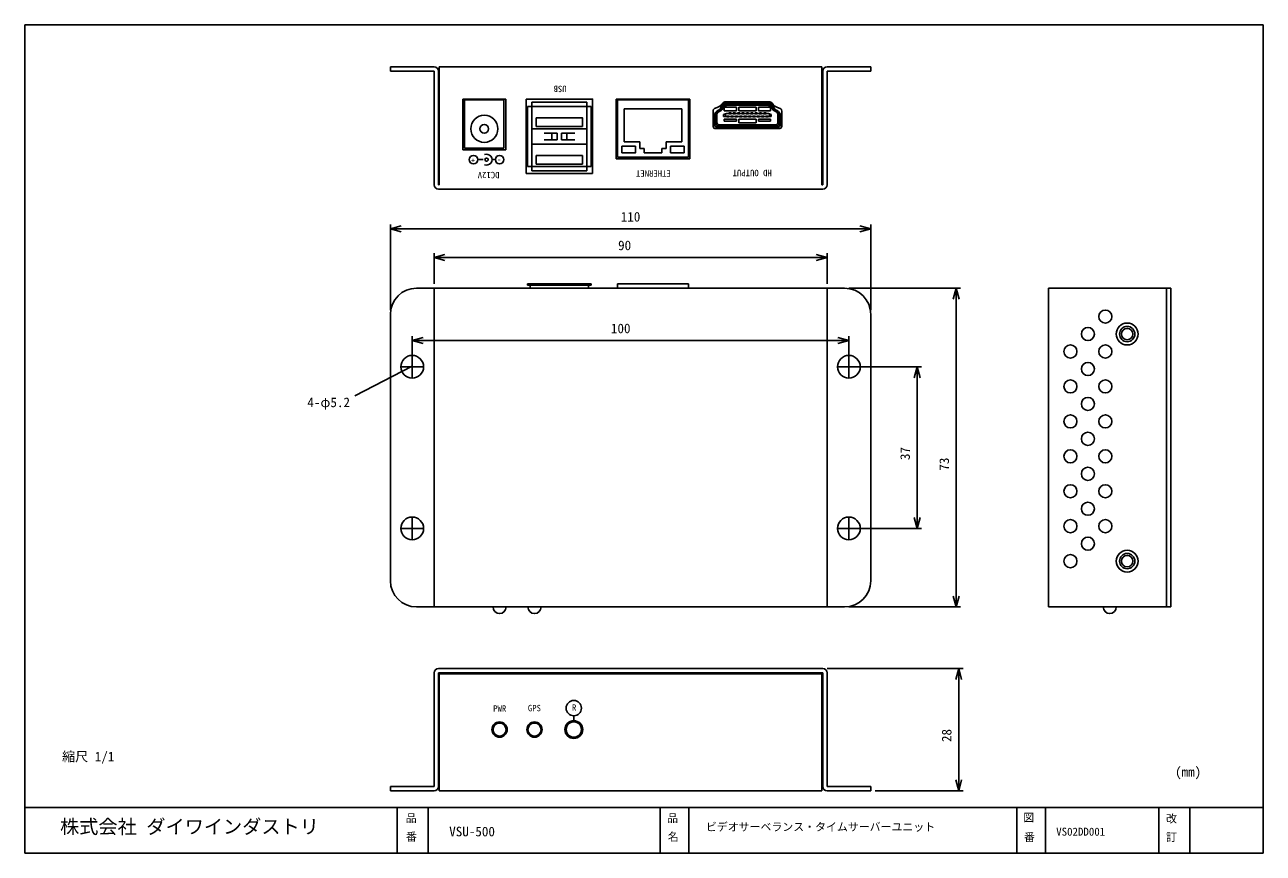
# Model space of a CAD drawing. Units: millimetres on the paper. Extents: x -142 to 142, y -98 to 91.
import ezdxf
from ezdxf.enums import TextEntityAlignment as Align

# ---------------------------------------------------------------- set-up
doc = ezdxf.new("R2010")
doc.units = ezdxf.units.MM
for name, color, linetype in [('0-0_0', 4, 'Continuous'), ('0-1_外形線', 4, 'Continuous'), ('0-5_枠', 4, 'Continuous'), ('0-7_AM_4', 4, 'Continuous'), ('0-9_細線_0.15', 4, 'Continuous'), ('0-E_レイヤー_1_0', 4, 'Continuous')]:
    doc.layers.add(name, color=color, linetype=linetype)
doc.styles.add('ＭＳ ゴシック', font='')
doc.styles.get('ＭＳ ゴシック').set_extended_font_data('MS Gothic')

msp = doc.modelspace()

# ---------------------------------------------------------------- linework, layer by layer
at = {"layer": '0-0_0'}
for p, q in [((-58.075, 44.692), (-55.575, 45.362)), ((-58.075, 44.692), (-55.575, 44.692)), ((-55.575, 44.022), (-58.075, 44.692)), ((51.925, 44.692), (49.425, 44.692)), ((-48.075, 38.138), (-45.575, 38.808)), ((-48.075, 38.138), (-45.575, 38.138)), ((-45.575, 37.468), (-48.075, 38.138)), ((39.425, 38.808), (41.925, 38.138)), ((41.925, 38.138), (39.425, 38.138)), ((41.925, 38.138), (39.425, 37.468)), ((71.498, 31.097), (71.498, 28.597)), ((-53.075, 19.127), (-50.575, 19.797)), ((-53.075, 19.127), (-50.575, 19.127)), ((-50.575, 18.457), (-53.075, 19.127)), ((44.425, 19.797), (46.925, 19.127)), ((46.925, 19.127), (44.425, 19.127)), ((46.925, 19.127), (44.425, 18.457)), ((-53.086, 13.214), (-66.182, 6.409)), ((61.876, 10.597), (62.545, 13.097)), ((62.545, 13.097), (62.545, 10.597)), ((62.545, 13.097), (63.215, 10.597)), ((62.545, -23.903), (61.876, -21.403)), ((62.545, -23.903), (62.545, -21.403)), ((63.215, -21.403), (62.545, -23.903)), ((71.498, -41.903), (71.498, -39.403)), ((71.394, -58.471), (72.064, -55.971)), ((72.064, -55.971), (72.064, -58.471)), ((72.064, -55.971), (72.734, -58.471)), ((72.064, -83.971), (71.394, -81.471)), ((72.064, -83.971), (72.064, -81.471)), ((72.734, -81.471), (72.064, -83.971))]:
    msp.add_line(p, q, dxfattribs=at)
for points in [[(49.425, 45.362), (51.925, 44.692), (49.425, 44.022)], [(70.828, 28.597), (71.498, 31.097), (72.168, 28.597)], [(72.168, -39.403), (71.498, -41.903), (70.828, -39.403)]]:
    msp.add_lwpolyline(points, dxfattribs=at)
at = {"layer": '0-1_外形線'}
for p, q in [((-48.075, 81.785), (-58.075, 81.785)), ((-58.075, 80.785), (-58.075, 81.785)), ((-48.075, 80.785), (-58.075, 80.785)), ((-48.075, 54.785), (-48.075, 80.785)), ((-47.075, 54.785), (-47.075, 80.785)), ((40.725, 81.785), (-46.875, 81.785)), ((-46.875, 54.785), (-46.875, 81.785)), ((40.725, 81.785), (-46.875, 81.785)), ((-46.875, 65.785), (-46.875, 81.785)), ((40.725, 54.785), (40.725, 81.785)), ((40.725, 68.785), (40.725, 81.785)), ((40.925, 54.785), (40.925, 80.785)), ((41.925, 81.785), (51.925, 81.785)), ((41.925, 80.785), (51.925, 80.785)), ((41.925, 54.785), (41.925, 80.785)), ((51.925, 80.785), (51.925, 81.785)), ((-41.475, 74.385), (-41.475, 62.785)), ((-31.675, 74.385), (-41.475, 74.385)), ((-41.075, 74.185), (-41.075, 63.185)), ((-32.075, 74.185), (-41.075, 74.185)), ((-32.075, 74.185), (-32.075, 63.185)), ((-31.675, 74.385), (-31.675, 62.785)), ((10.485, 74.385), (-6.375, 74.385)), ((-6.375, 60.685), (-6.375, 74.385)), ((10.185, 74.185), (-6.075, 74.185)), ((-6.075, 61.085), (-6.075, 74.185)), ((10.185, 61.085), (10.185, 74.185)), ((10.485, 60.685), (10.485, 74.385)), ((18.548, 73.785), (28.821, 73.785)), ((-12.075, 72.685), (-26.675, 72.685)), ((-26.675, 58.985), (-26.675, 72.685)), ((-13.075, 73.685), (-25.675, 73.685)), ((-25.675, 57.985), (-25.675, 73.685)), ((-13.075, 57.985), (-13.075, 73.685)), ((-12.075, 58.985), (-12.075, 72.685)), ((8.685, 72.185), (-4.575, 72.185)), ((-4.575, 64.585), (-4.575, 72.185)), ((8.685, 64.585), (8.685, 72.185)), ((15.835, 71.657), (15.835, 68.085)), ((16.685, 70.905), (16.185, 70.905)), ((16.185, 70.905), (16.185, 68.505)), ((16.435, 70.905), (16.435, 68.755)), ((16.685, 70.905), (16.685, 69.005)), ((18.885, 71.109), (18.235, 70.88)), ((18.389, 72.505), (18.389, 71.705)), ((21.189, 72.505), (18.389, 72.505)), ((21.189, 71.705), (18.389, 71.705)), ((18.635, 70.406), (18.635, 71.021)), ((19.439, 71.109), (18.885, 71.109)), ((18.985, 73.605), (18.985, 73.005)), ((28.385, 73.355), (18.985, 73.355)), ((28.385, 73.005), (18.985, 73.005)), ((28.34, 73.605), (19.029, 73.605)), ((19.939, 71.207), (19.439, 71.207)), ((19.939, 71.007), (19.939, 71.207)), ((20.439, 71.09), (19.939, 71.09)), ((20.939, 71.207), (20.439, 71.207)), ((20.939, 71.007), (20.939, 71.207)), ((21.439, 71.107), (20.939, 71.107)), ((21.189, 72.505), (21.189, 71.705)), ((21.939, 71.207), (21.439, 71.207)), ((21.689, 72.505), (21.689, 71.705)), ((25.689, 72.505), (21.689, 72.505)), ((25.689, 71.705), (21.689, 71.705)), ((21.939, 71.007), (21.939, 71.207)), ((22.439, 71.107), (21.939, 71.107)), ((22.939, 71.207), (22.439, 71.207)), ((22.939, 71.007), (22.939, 71.207)), ((23.439, 71.107), (22.939, 71.107)), ((23.939, 71.207), (23.439, 71.207)), ((23.939, 71.007), (23.939, 71.207)), ((24.439, 71.107), (23.939, 71.107)), ((24.939, 71.207), (24.439, 71.207)), ((24.939, 71.007), (24.939, 71.207)), ((25.439, 71.107), (24.939, 71.107)), ((25.939, 71.207), (25.439, 71.207)), ((25.689, 72.505), (25.689, 71.705)), ((25.939, 71.007), (25.939, 71.207)), ((26.439, 71.107), (25.939, 71.107)), ((26.189, 72.505), (26.189, 71.705)), ((28.989, 72.505), (26.189, 72.505)), ((28.989, 71.705), (26.189, 71.705)), ((26.939, 71.207), (26.439, 71.207)), ((26.939, 71.007), (26.939, 71.207)), ((27.439, 71.107), (26.939, 71.107)), ((27.939, 71.207), (27.439, 71.207)), ((27.939, 71.007), (27.939, 71.207)), ((28.485, 71.107), (27.939, 71.107)), ((28.385, 73.605), (28.385, 73.005)), ((28.485, 71.107), (29.135, 70.879)), ((28.735, 70.406), (28.735, 71.019)), ((28.989, 72.505), (28.989, 71.705)), ((31.185, 70.905), (30.685, 70.905)), ((30.685, 70.905), (30.685, 69.005)), ((30.685, 70.905), (30.685, 69.005)), ((30.685, 70.905), (30.685, 69.005)), ((30.935, 70.905), (30.935, 68.755)), ((31.185, 70.905), (31.185, 68.505)), ((31.535, 68.085), (31.535, 71.657)), ((-24.675, 68.085), (-24.675, 70.085)), ((-14.075, 68.085), (-24.675, 68.085)), ((16.685, 69.005), (16.435, 69.005)), ((30.435, 68.255), (16.935, 68.255)), ((30.185, 68.505), (17.185, 68.505)), ((18.235, 70.406), (18.235, 70.88)), ((18.935, 70.406), (18.235, 70.406)), ((18.389, 69.755), (18.389, 69.355)), ((21.189, 69.755), (18.389, 69.755)), ((21.189, 69.355), (18.389, 69.355)), ((19.435, 70.506), (18.935, 70.506)), ((18.935, 70.306), (18.935, 70.506)), ((19.435, 70.306), (18.935, 70.306)), ((19.435, 70.306), (19.435, 70.506)), ((19.935, 70.406), (19.435, 70.406)), ((20.435, 70.506), (19.935, 70.506)), ((20.435, 70.306), (20.435, 70.506)), ((20.935, 70.406), (20.435, 70.406)), ((21.435, 70.506), (20.935, 70.506)), ((21.189, 69.755), (21.189, 69.355)), ((21.435, 70.306), (21.435, 70.506)), ((21.935, 70.407), (21.435, 70.407)), ((21.689, 69.755), (21.689, 68.955)), ((25.689, 69.755), (21.689, 69.755)), ((25.689, 68.955), (21.689, 68.955)), ((22.435, 70.506), (21.935, 70.506)), ((22.435, 70.306), (22.435, 70.506)), ((22.935, 70.407), (22.435, 70.407)), ((23.435, 70.506), (22.935, 70.506)), ((23.435, 70.306), (23.435, 70.506)), ((23.935, 70.404), (23.435, 70.404)), ((24.435, 70.506), (23.935, 70.506)), ((24.435, 70.306), (24.435, 70.506)), ((24.935, 70.406), (24.435, 70.406)), ((25.435, 70.506), (24.935, 70.506)), ((25.435, 70.306), (25.435, 70.506)), ((25.935, 70.406), (25.435, 70.406)), ((25.689, 69.755), (25.689, 68.955)), ((26.435, 70.506), (25.935, 70.506)), ((26.189, 69.755), (26.189, 69.355)), ((26.189, 69.755), (28.989, 69.755)), ((26.189, 69.355), (28.989, 69.355)), ((26.435, 70.306), (26.435, 70.506)), ((26.935, 70.406), (26.435, 70.406)), ((27.435, 70.506), (26.935, 70.506)), ((27.435, 70.306), (27.435, 70.506)), ((27.935, 70.406), (27.435, 70.406)), ((28.435, 70.506), (27.935, 70.506)), ((28.435, 70.306), (28.435, 70.506)), ((29.135, 70.406), (28.435, 70.406)), ((28.989, 69.755), (28.989, 69.355)), ((29.135, 70.406), (29.135, 70.879)), ((30.935, 69.005), (30.685, 69.005)), ((-13.075, 67.585), (-25.675, 67.585)), ((-19.875, 66.585), (-22.875, 66.585)), ((-21.075, 65.085), (-21.075, 66.585)), ((-19.875, 65.085), (-19.875, 66.585)), ((-18.875, 65.085), (-18.875, 66.585)), ((-15.875, 66.585), (-18.875, 66.585)), ((-17.675, 65.085), (-17.675, 66.585)), ((16.235, 67.685), (31.135, 67.685)), ((30.685, 68.005), (16.685, 68.005)), ((30.685, 68.005), (16.685, 68.005)), ((-31.675, 62.785), (-41.475, 62.785)), ((-32.075, 63.185), (-41.075, 63.185)), ((-13.075, 64.085), (-25.675, 64.085)), ((-19.875, 65.085), (-22.875, 65.085)), ((-15.875, 65.085), (-18.875, 65.085)), ((-5.075, 62.085), (-5.075, 63.585)), ((-1.945, 63.585), (-5.075, 63.585)), ((-0.945, 64.585), (-4.575, 64.585)), ((-0.945, 63.085), (-0.945, 64.585)), ((0.055, 63.085), (-0.945, 63.085)), ((0.055, 62.085), (0.055, 63.085)), ((4.055, 62.085), (4.055, 63.085)), ((5.055, 63.085), (4.055, 63.085)), ((5.055, 63.085), (5.055, 64.585)), ((8.685, 64.585), (5.055, 64.585)), ((6.055, 62.085), (6.055, 63.585)), ((9.185, 63.585), (6.055, 63.585)), ((9.185, 62.085), (9.185, 63.585)), ((-36.806, 60.52), (-38.081, 60.52)), ((-34.031, 60.52), (-34.806, 60.52)), ((-24.675, 59.485), (-24.675, 61.485)), ((-14.075, 61.485), (-24.675, 61.485)), ((-14.075, 59.485), (-14.075, 61.485)), ((10.485, 60.685), (-6.375, 60.685)), ((10.185, 61.085), (-6.075, 61.085)), ((4.055, 62.085), (0.055, 62.085)), ((6.055, 62.085), (9.185, 62.085)), ((-12.075, 58.985), (-26.675, 58.985)), ((-13.075, 57.985), (-25.675, 57.985)), ((-14.075, 59.485), (-24.675, 59.485)), ((-47.075, 54.785), (-46.875, 54.785)), ((40.725, 54.785), (40.925, 54.785)), ((40.925, 53.785), (-47.075, 53.785)), ((-12.075, 32.097), (-26.675, 32.097)), ((-26.675, 31.797), (-26.675, 32.097)), ((-12.075, 31.797), (-26.675, 31.797)), ((-26.075, 31.097), (-26.075, 31.797)), ((-12.675, 31.097), (-12.675, 31.797)), ((-12.075, 31.797), (-12.075, 32.097)), ((10.185, 32.097), (-6.075, 32.097)), ((-6.075, 31.097), (-6.075, 32.097)), ((10.185, 31.097), (10.185, 32.097)), ((45.925, 31.097), (-52.075, 31.097)), ((-48.075, 31.097), (-48.075, -41.903)), ((41.925, 31.097), (41.925, -41.903)), ((92.649, 31.097), (120.649, 31.097)), ((92.649, -41.903), (92.649, 31.097)), ((119.649, -41.903), (119.649, 31.097)), ((119.649, 26.797), (119.649, 29.797)), ((119.649, 29.797), (119.649, 26.797)), ((120.649, -41.903), (120.649, 31.097)), ((120.649, -40.903), (120.649, 29.797)), ((-58.075, 25.097), (-58.075, -35.903)), ((51.925, 25.097), (51.925, -35.903)), ((-53.075, 15.697), (-53.075, 10.497)), ((46.925, 15.697), (46.925, 10.497)), ((-50.475, 13.097), (-55.675, 13.097)), ((49.525, 13.097), (44.325, 13.097)), ((-53.075, -21.303), (-53.075, -26.503)), ((46.925, -21.303), (46.925, -26.503)), ((-50.475, -23.903), (-55.675, -23.903)), ((49.525, -23.903), (44.325, -23.903)), ((119.649, -40.903), (119.649, -36.403)), ((45.925, -41.903), (-52.075, -41.903)), ((40.725, -41.903), (-46.875, -41.903)), ((92.649, -41.903), (120.649, -41.903)), ((94.849, -41.903), (119.649, -41.903)), ((40.925, -55.971), (-47.075, -55.971)), ((-48.075, -56.971), (-48.075, -82.971)), ((40.925, -56.971), (-47.075, -56.971)), ((-47.075, -56.971), (-47.075, -82.971)), ((40.725, -57.171), (-46.875, -57.171)), ((-46.875, -57.171), (-46.875, -83.971)), ((40.725, -57.171), (40.725, -83.971)), ((40.925, -56.971), (40.925, -82.971)), ((41.925, -56.971), (41.925, -82.971)), ((-16.075, -66.839), (-16.075, -67.929)), ((-48.075, -82.971), (-58.075, -82.971)), ((-58.075, -82.971), (-58.075, -83.971)), ((-48.075, -83.971), (-58.075, -83.971)), ((40.725, -83.971), (-46.875, -83.971)), ((41.925, -82.971), (51.925, -82.971)), ((41.925, -83.971), (51.925, -83.971)), ((51.925, -82.971), (51.925, -83.971))]:
    msp.add_line(p, q, dxfattribs=at)
for points in [[(-11.775, 57.385), (-26.975, 57.385), (-26.975, 74.385)], [(-11.775, 57.385), (-11.775, 74.385), (-26.975, 74.385)], [(19.939, 71.007), (19.439, 71.007), (19.439, 71.207)], [(20.939, 71.007), (20.439, 71.007), (20.439, 71.207)], [(21.939, 71.007), (21.439, 71.007), (21.439, 71.207)], [(22.939, 71.007), (22.439, 71.007), (22.439, 71.207)], [(23.939, 71.007), (23.439, 71.007), (23.439, 71.207)], [(24.939, 71.007), (24.439, 71.007), (24.439, 71.207)], [(25.939, 71.007), (25.439, 71.007), (25.439, 71.207)], [(26.939, 71.007), (26.439, 71.007), (26.439, 71.207)], [(27.939, 71.007), (27.439, 71.007), (27.439, 71.207)], [(-14.075, 68.085), (-14.075, 70.085), (-24.675, 70.085)], [(20.435, 70.306), (19.935, 70.306), (19.935, 70.506)], [(21.435, 70.306), (20.935, 70.306), (20.935, 70.506)], [(22.435, 70.306), (21.935, 70.306), (21.935, 70.506)], [(23.435, 70.306), (22.935, 70.306), (22.935, 70.506)], [(24.435, 70.306), (23.935, 70.306), (23.935, 70.506)], [(25.435, 70.306), (24.935, 70.306), (24.935, 70.506)], [(26.435, 70.306), (25.935, 70.306), (25.935, 70.506)], [(27.435, 70.306), (26.935, 70.306), (26.935, 70.506)], [(28.435, 70.306), (27.935, 70.306), (27.935, 70.506)], [(-5.075, 62.085), (-1.945, 62.085), (-1.945, 63.585)]]:
    msp.add_lwpolyline(points, dxfattribs=at)
for centre, radius in [((-36.575, 67.585), 3.1), ((-36.575, 67.585), 1), ((-39.056, 60.52), 0.975), ((-33.056, 60.52), 0.975), ((105.649, 24.597), 1.5), ((110.649, 20.597), 2.5), ((101.649, 20.597), 1.5), ((110.649, 20.597), 1.75), ((110.649, 20.597), 1.3), ((97.649, 16.597), 1.5), ((105.649, 16.597), 1.5), ((-53.075, 13.097), 2.6), ((46.925, 13.097), 2.6), ((101.649, 12.597), 1.5), ((97.649, 8.597), 1.5), ((105.649, 8.597), 1.5), ((101.649, 4.597), 1.5), ((97.649, 0.597), 1.5), ((105.649, 0.597), 1.5), ((101.649, -3.403), 1.5), ((97.649, -7.403), 1.5), ((105.649, -7.403), 1.5), ((101.649, -11.403), 1.5), ((97.649, -15.403), 1.5), ((105.649, -15.403), 1.5), ((101.649, -19.403), 1.5), ((-53.075, -23.903), 2.6), ((46.925, -23.903), 2.6), ((97.649, -23.403), 1.5), ((105.649, -23.403), 1.5), ((101.649, -27.403), 1.5), ((97.649, -31.403), 1.5), ((110.649, -31.403), 2.5), ((110.649, -31.403), 1.75), ((110.649, -31.403), 1.3), ((-16.075, -65.059), 1.748), ((-16.075, -69.971), 2.043), ((-33.075, -69.971), 1.75), ((-33.075, -69.971), 1.5), ((-25.075, -69.971), 1.75), ((-25.075, -69.971), 1.5), ((-16.075, -69.971), 1.75), ((-16.075, -69.971), 1.743)]:
    msp.add_circle(centre, radius, dxfattribs=at)
for centre, radius, start, end in [((-48.075, 80.785), 1, 0, 90), ((41.925, 80.785), 1, 90, 180), ((18.548, 73.285), 0.5, 90, 148.66763), ((28.821, 73.285), 0.5, 31.33237, 90), ((16.535, 71.657), 0.7, 101.14496, 180), ((17.713, 70.418), 1.605, 126.2644, 162.33666), ((15.896, 74.9), 2.605, 281.13621, 328.66763), ((18.488, 69.942), 2.268, 131.42115, 154.87463), ((17.669, 70.638), 1.02, 107.88057, 164.84038), ((18.091, 69.708), 2.404, 107.09177, 123.49998), ((16.634, 73.089), 1.489, 283.73577, 313.26915), ((16.962, 72.681), 1.142, 290.17261, 323.71594), ((19.802, 71.166), 2.558, 107.57695, 160.8568), ((20.198, 70.829), 2.803, 115.66888, 155.19089), ((20.006, 70.772), 2.455, 114.58069, 149.86009), ((27.568, 71.166), 2.558, 19.1432, 72.42305), ((27.363, 70.772), 2.455, 30.13991, 65.41931), ((27.171, 70.829), 2.803, 24.80911, 64.33112), ((31.473, 74.9), 2.605, 211.33237, 258.85504), ((30.407, 72.681), 1.142, 216.28406, 249.82739), ((30.735, 73.089), 1.489, 226.73085, 256.26423), ((29.278, 69.708), 2.404, 56.50002, 72.90823), ((29.7, 70.638), 1.02, 15.15962, 72.11943), ((28.881, 69.942), 2.268, 25.12537, 48.57885), ((29.656, 70.418), 1.605, 17.66334, 53.7356), ((30.835, 71.657), 0.7, 360, 78.85504), ((16.235, 68.085), 0.4, 180, 270), ((16.685, 68.505), 0.5, 180, 270), ((16.935, 68.755), 0.5, 180, 270), ((17.185, 69.005), 0.5, 180, 270), ((30.185, 69.005), 0.5, 270, 0), ((30.435, 68.755), 0.5, 270, 0), ((30.685, 68.505), 0.5, 270, 0), ((31.135, 68.085), 0.4, 270, 0), ((-36.056, 60.52), 1.25, 246.42182, 113.57818), ((-36.056, 60.52), 0.375, 0, 180), ((-36.056, 60.52), 0.375, 180, 0), ((-47.075, 54.785), 1, 180, 270), ((40.925, 54.785), 1, 270, 0), ((-52.075, 25.097), 6, 90, 180), ((45.925, 25.097), 6, 0, 90), ((-52.075, -35.903), 6, 180, 270), ((45.925, -35.903), 6, 270, 0), ((-33.075, -41.903), 1.5, 180, 0), ((-25.075, -41.903), 1.5, 180, 0), ((106.649, -41.903), 1.5, 180, 0), ((-47.075, -56.971), 1, 90, 180), ((40.925, -56.971), 1, 0, 90), ((-48.075, -82.971), 1, 270, 0), ((41.925, -82.971), 1, 180, 270)]:
    msp.add_arc(centre, radius, start, end, dxfattribs=at)
at = {"layer": '0-5_枠'}
for p, q in [((-141.803, -98.28), (-141.803, 91.405)), ((-141.803, 91.405), (141.803, 91.405)), ((141.803, 91.405), (141.803, -98.28)), ((141.803, -87.795), (-141.803, -87.791)), ((-56.525, -87.959), (-56.525, -98.28)), ((-49.39, -87.959), (-49.39, -98.28)), ((3.665, -87.959), (3.665, -98.28)), ((10.248, -87.959), (10.248, -98.28)), ((85.386, -87.959), (85.386, -98.28)), ((91.969, -87.959), (91.969, -98.28)), ((117.874, -87.959), (117.874, -98.28)), ((124.987, -87.959), (124.987, -98.28)), ((141.803, -98.28), (-141.803, -98.28))]:
    msp.add_line(p, q, dxfattribs=at)
at = {"layer": '0-7_AM_4'}
for p, q in [((-58.075, 26.097), (-58.075, 45.692)), ((51.925, 26.097), (51.925, 45.692)), ((-55.575, 44.692), (49.425, 44.692)), ((-48.075, 32.097), (-48.075, 39.138)), ((39.425, 38.138), (-45.575, 38.138)), ((41.925, 32.097), (41.925, 39.138)), ((46.925, 31.097), (72.498, 31.097)), ((71.498, 28.597), (71.498, -39.403)), ((-53.075, 14.097), (-53.075, 20.127)), ((46.925, 14.097), (46.925, 20.127)), ((44.425, 19.127), (-50.575, 19.127)), ((47.925, 13.097), (63.545, 13.097)), ((62.545, 10.597), (62.545, -21.403)), ((47.925, -23.903), (63.545, -23.903)), ((46.925, -41.903), (72.498, -41.903)), ((41.925, -55.971), (73.064, -55.971)), ((72.064, -81.471), (72.064, -58.471)), ((52.925, -83.971), (73.064, -83.971))]:
    msp.add_line(p, q, dxfattribs=at)

# ---------------------------------------------------------------- texts
at = {"layer": '0-0_0', "style": 'ＭＳ ゴシック'}
msp.add_text('図', height=1.833, dxfattribs=at).set_placement((86.87, -91.593), align=Align.BOTTOM_LEFT)
at = {"layer": '0-1_外形線', "style": 'ＭＳ ゴシック'}
for s, height, p in [('USB', 1.466, (-17.71, 77.89)), ('+', 1.1, (-38.739, 61.236)), ('-', 1.1, (-32.731, 61.185)), ('DC12V', 1.466, (-33.089, 58.168)), ('ETHERNET', 1.466, (6.146, 58.526)), ('HD OUTPUT', 1.466, (29.27, 58.641))]:
    msp.add_text(s, height=height, rotation=180, dxfattribs=at).set_placement(p, align=Align.BOTTOM_LEFT)
for s, height, p in [('PWR', 1.466, (-34.534, -66.32)), ('GPS', 1.466, (-26.596, -66.213)), ('R', 1.466, (-16.485, -66.114)), ('VSU-500', 2.199, (-44.606, -95.074)), ('ビデオサーベランス・タイムサーバーユニット', 1.833, (14.176, -93.728))]:
    msp.add_text(s, height=height, dxfattribs=at).set_placement(p, align=Align.BOTTOM_LEFT)
at = {"layer": '0-5_枠', "style": 'ＭＳ ゴシック'}
for s, height, p in [('縮尺 1/1', 2.199, (-133.271, -77.913)), ('(mm)', 2.199, (121.616, -81.414)), ('品', 1.833, (-54.55, -91.722)), ('品', 1.833, (5.291, -91.722)), ('改', 1.833, (119.552, -91.824)), ('番', 1.833, (-54.525, -95.965)), ('名', 1.833, (5.444, -95.991)), ('番', 1.833, (87.018, -96.067)), ('訂', 1.833, (119.552, -96.054))]:
    msp.add_text(s, height=height, dxfattribs=at).set_placement(p, align=Align.BOTTOM_LEFT)
at = {"layer": '0-7_AM_4', "style": 'ＭＳ ゴシック'}
for s, p in [('110', (-5.325, 45.692)), ('90', (-5.933, 39.138)), ('100', (-7.575, 20.127)), ('4-φ5.2', (-77.082, 3.199))]:
    msp.add_text(s, height=2.199, dxfattribs=at).set_placement(p, align=Align.BOTTOM_LEFT)
for s, p in [('37', (61.545, -8.26)), ('73', (70.498, -10.689)), ('28', (71.064, -72.829))]:
    msp.add_text(s, height=2.199, rotation=90, dxfattribs=at).set_placement(p, align=Align.BOTTOM_LEFT)
at = {"layer": '0-9_細線_0.15', "style": 'ＭＳ ゴシック'}
msp.add_text('VS02DD001', height=1.833, dxfattribs=at).set_placement((94.392, -94.81), align=Align.BOTTOM_LEFT)
at = {"layer": '0-E_レイヤー_1_0', "style": 'ＭＳ ゴシック'}
msp.add_text('株式会社 ダイワインダストリ', height=3.219, dxfattribs=at).set_placement((-133.726, -94.763), align=Align.BOTTOM_LEFT)

doc.saveas('drawing.dxf')
